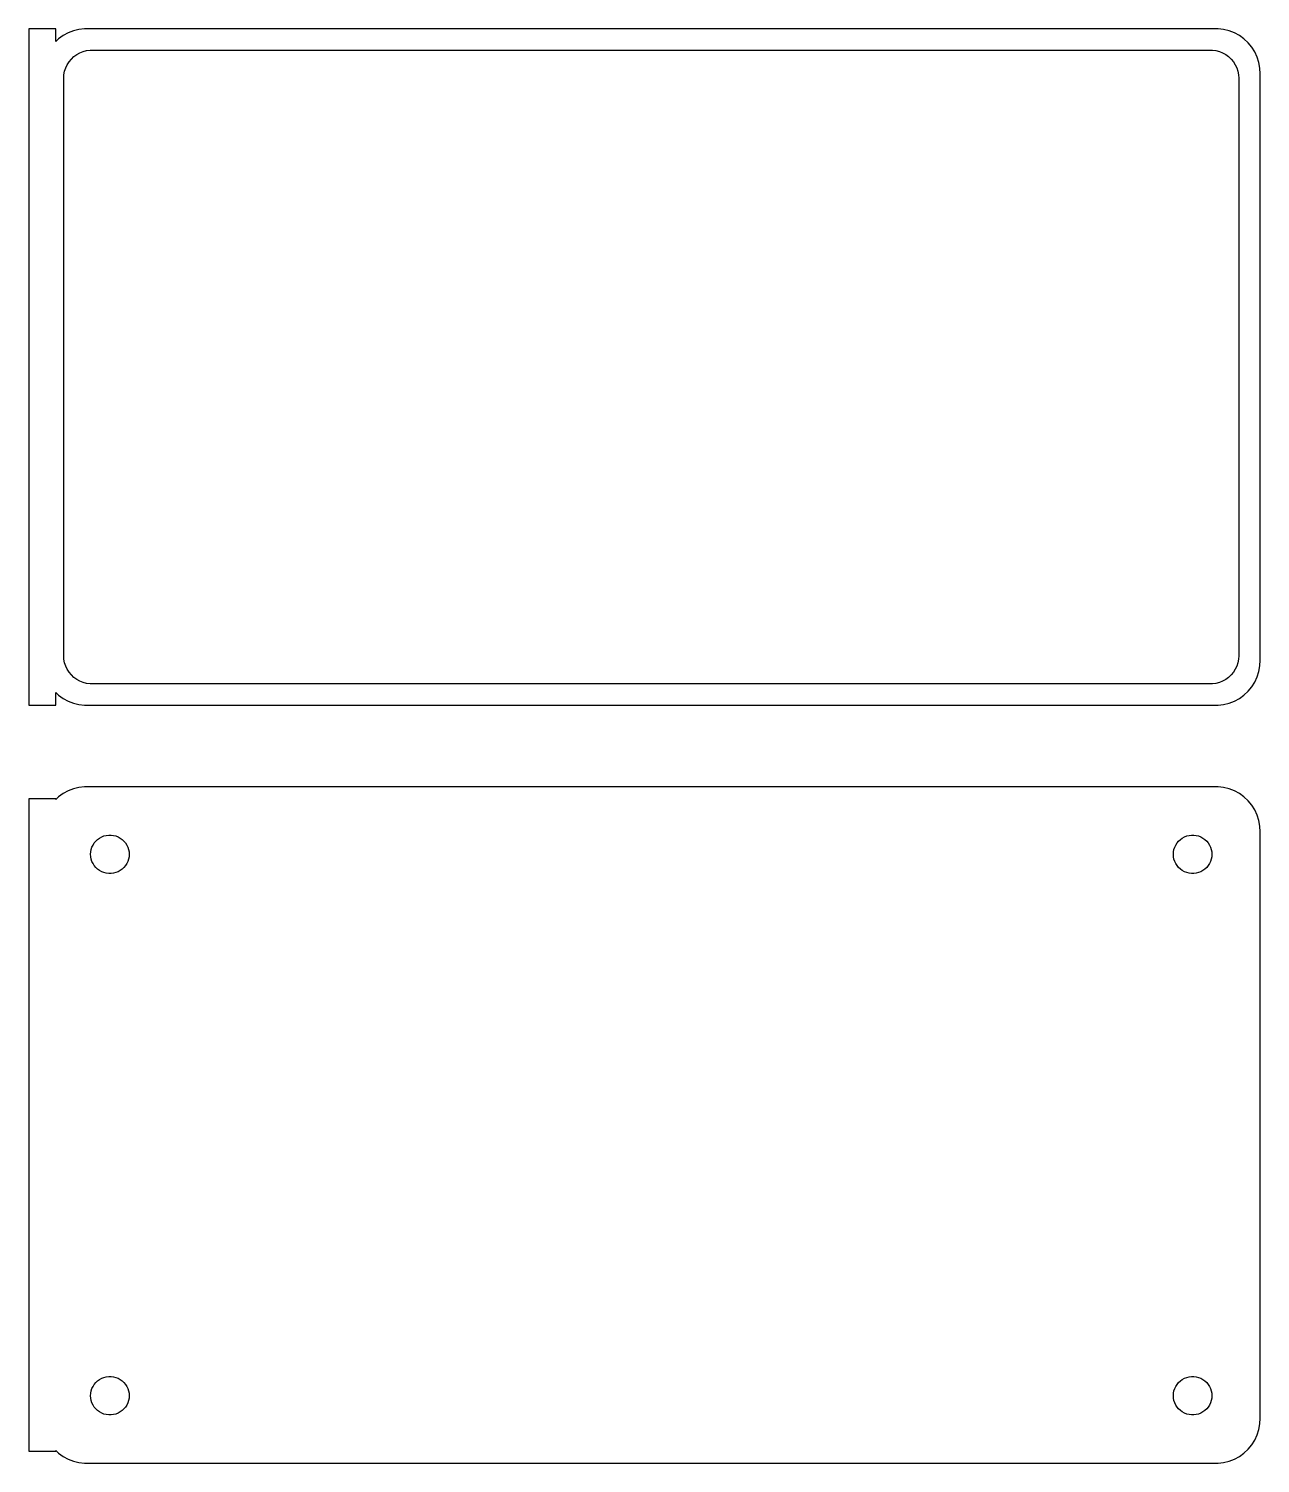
# Model space of a CAD drawing. Header units: metres. Extents: x -69 to 68, y 131 to 289.
import ezdxf

# ---------------------------------------------------------------- set-up
doc = ezdxf.new("R2010")
doc.units = ezdxf.units.M

msp = doc.modelspace()

# ---------------------------------------------------------------- linework, layer by layer
for p, q in [((-66, 289.479), (-69, 289.479)), ((-69, 289.479), (-69, 214.521)), ((-66, 288.059), (-66, 289.479)), ((-63.4369, 289.411), (-64.0451, 289.255)), ((-62.8139, 289.49), (-63.4369, 289.411)), ((62.8139, 289.49), (-62.8139, 289.49)), ((63.4369, 289.411), (62.8139, 289.49)), ((64.0451, 289.255), (63.4369, 289.411)), ((-65.6871, 288.353), (-66, 288.059)), ((-65.1791, 288.722), (-65.6871, 288.353)), ((-64.6289, 289.024), (-65.1791, 288.722)), ((-64.0451, 289.255), (-64.6289, 289.024)), ((64.6289, 289.024), (64.0451, 289.255)), ((65.1791, 288.722), (64.6289, 289.024)), ((65.6871, 288.353), (65.1791, 288.722)), ((66.1448, 287.923), (65.6871, 288.353)), ((66.5451, 287.439), (66.1448, 287.923)), ((-64.2692, 286.131), (-63.9842, 286.399)), ((-63.9842, 286.399), (-63.668, 286.628)), ((-63.668, 286.628), (-63.3254, 286.817)), ((-63.3254, 286.817), (-62.9619, 286.961)), ((-62.9619, 286.961), (-62.5833, 287.058)), ((-62.5833, 287.058), (-62.1954, 287.107)), ((-62.1954, 287.107), (62.1954, 287.107)), ((62.1954, 287.107), (62.5833, 287.058)), ((62.5833, 287.058), (62.9619, 286.961)), ((62.9619, 286.961), (63.3254, 286.817)), ((63.3254, 286.817), (63.668, 286.628)), ((63.668, 286.628), (63.9842, 286.399)), ((63.9842, 286.399), (64.2692, 286.131)), ((66.8815, 286.909), (66.5451, 287.439)), ((67.1489, 286.341), (66.8815, 286.909)), ((67.3429, 285.743), (67.1489, 286.341)), ((-65.0884, 284.39), (-65.0151, 284.774)), ((-65.0151, 284.774), (-64.8943, 285.146)), ((-64.8943, 285.146), (-64.7279, 285.5)), ((-64.7279, 285.5), (-64.5184, 285.83)), ((-64.5184, 285.83), (-64.2692, 286.131)), ((64.2692, 286.131), (64.5184, 285.83)), ((64.5184, 285.83), (64.7279, 285.5)), ((64.7279, 285.5), (64.8943, 285.146)), ((64.8943, 285.146), (65.0151, 284.774)), ((65.0151, 284.774), (65.0884, 284.39)), ((67.4606, 285.127), (67.3429, 285.743)), ((67.5, 284.5), (67.4606, 285.127)), ((-65.1129, 284), (-65.0884, 284.39)), ((-65.1129, 220), (-65.1129, 284)), ((65.0884, 284.39), (65.1129, 284)), ((65.1129, 284), (65.1129, 220)), ((67.5, 219.5), (67.5, 284.5)), ((-65.0884, 219.61), (-65.1129, 220)), ((-65.0151, 219.226), (-65.0884, 219.61)), ((65.0884, 219.61), (65.0151, 219.226)), ((65.1129, 220), (65.0884, 219.61)), ((67.4606, 218.873), (67.5, 219.5)), ((-64.8943, 218.854), (-65.0151, 219.226)), ((-64.7279, 218.5), (-64.8943, 218.854)), ((-64.5184, 218.17), (-64.7279, 218.5)), ((-64.2692, 217.869), (-64.5184, 218.17)), ((-63.9842, 217.601), (-64.2692, 217.869)), ((64.2692, 217.869), (63.9842, 217.601)), ((64.5184, 218.17), (64.2692, 217.869)), ((64.7279, 218.5), (64.5184, 218.17)), ((64.8943, 218.854), (64.7279, 218.5)), ((65.0151, 219.226), (64.8943, 218.854)), ((67.1489, 217.659), (67.3429, 218.257)), ((67.3429, 218.257), (67.4606, 218.873)), ((-63.668, 217.372), (-63.9842, 217.601)), ((-63.3254, 217.183), (-63.668, 217.372)), ((-62.9619, 217.039), (-63.3254, 217.183)), ((-62.5833, 216.942), (-62.9619, 217.039)), ((-62.1954, 216.893), (-62.5833, 216.942)), ((62.1954, 216.893), (-62.1954, 216.893)), ((62.5833, 216.942), (62.1954, 216.893)), ((62.9619, 217.039), (62.5833, 216.942)), ((63.3254, 217.183), (62.9619, 217.039)), ((63.668, 217.372), (63.3254, 217.183)), ((63.9842, 217.601), (63.668, 217.372)), ((66.1448, 216.077), (66.5451, 216.561)), ((66.5451, 216.561), (66.8815, 217.091)), ((66.8815, 217.091), (67.1489, 217.659)), ((-66, 214.521), (-66, 215.941)), ((-66, 215.941), (-65.6871, 215.647)), ((-65.6871, 215.647), (-65.1791, 215.278)), ((-65.1791, 215.278), (-64.6289, 214.976)), ((-64.6289, 214.976), (-64.0451, 214.745)), ((-64.0451, 214.745), (-63.4369, 214.589)), ((63.4369, 214.589), (64.0451, 214.745)), ((64.0451, 214.745), (64.6289, 214.976)), ((64.6289, 214.976), (65.1791, 215.278)), ((65.1791, 215.278), (65.6871, 215.647)), ((65.6871, 215.647), (66.1448, 216.077)), ((-69, 214.521), (-66, 214.521)), ((-63.4369, 214.589), (-62.8139, 214.51)), ((-62.8139, 214.51), (62.8139, 214.51)), ((62.8139, 214.51), (63.4369, 214.589)), ((-64.0451, 205.255), (-64.6289, 205.024)), ((-63.4369, 205.411), (-64.0451, 205.255)), ((-62.8139, 205.49), (-63.4369, 205.411)), ((62.8139, 205.49), (-62.8139, 205.49)), ((63.4369, 205.411), (62.8139, 205.49)), ((64.0451, 205.255), (63.4369, 205.411)), ((64.6289, 205.024), (64.0451, 205.255)), ((-66, 204.153), (-69, 204.153)), ((-69, 204.153), (-69, 131.847)), ((-65.6871, 204.353), (-66, 204.059)), ((-66, 204.059), (-66, 204.153)), ((-65.1791, 204.722), (-65.6871, 204.353)), ((-64.6289, 205.024), (-65.1791, 204.722)), ((65.1791, 204.722), (64.6289, 205.024)), ((65.6871, 204.353), (65.1791, 204.722)), ((66.1448, 203.923), (65.6871, 204.353)), ((66.5451, 203.439), (66.1448, 203.923)), ((66.8815, 202.909), (66.5451, 203.439)), ((67.1489, 202.341), (66.8815, 202.909)), ((67.3429, 201.743), (67.1489, 202.341)), ((67.4606, 201.127), (67.3429, 201.743)), ((67.5, 200.5), (67.4606, 201.127)), ((67.5, 135.5), (67.5, 200.5)), ((-62.0682, 198.531), (-61.9853, 198.786)), ((-61.9853, 198.786), (-61.8712, 199.029)), ((-61.8712, 199.029), (-61.7275, 199.255)), ((-61.7275, 199.255), (-61.5565, 199.462)), ((-61.5565, 199.462), (-61.3611, 199.645)), ((-61.3611, 199.645), (-61.1441, 199.803)), ((-61.1441, 199.803), (-60.9092, 199.932)), ((-60.9092, 199.932), (-60.6598, 200.031)), ((-60.6598, 200.031), (-60.4001, 200.097)), ((-60.4001, 200.097), (-60.1341, 200.131)), ((-60.1341, 200.131), (-59.8659, 200.131)), ((-59.8659, 200.131), (-59.5999, 200.097)), ((-59.5999, 200.097), (-59.3401, 200.031)), ((-59.3401, 200.031), (-59.0908, 199.932)), ((-59.0908, 199.932), (-58.8559, 199.803)), ((-58.8559, 199.803), (-58.6389, 199.645)), ((-58.6389, 199.645), (-58.4434, 199.462)), ((-58.4434, 199.462), (-58.2725, 199.255)), ((-58.2725, 199.255), (-58.1288, 199.029)), ((-58.1288, 199.029), (-58.0146, 198.786)), ((-58.0146, 198.786), (-57.9318, 198.531)), ((57.9318, 198.531), (58.0146, 198.786)), ((58.0146, 198.786), (58.1288, 199.029)), ((58.1288, 199.029), (58.2725, 199.255)), ((58.2725, 199.255), (58.4434, 199.462)), ((58.4434, 199.462), (58.6389, 199.645)), ((58.6389, 199.645), (58.8559, 199.803)), ((58.8559, 199.803), (59.0908, 199.932)), ((59.0908, 199.932), (59.3401, 200.031)), ((59.3401, 200.031), (59.5999, 200.097)), ((59.5999, 200.097), (59.8659, 200.131)), ((59.8659, 200.131), (60.1341, 200.131)), ((60.1341, 200.131), (60.4001, 200.097)), ((60.4001, 200.097), (60.6598, 200.031)), ((60.6598, 200.031), (60.9092, 199.932)), ((60.9092, 199.932), (61.1441, 199.803)), ((61.1441, 199.803), (61.3611, 199.645)), ((61.3611, 199.645), (61.5565, 199.462)), ((61.5565, 199.462), (61.7275, 199.255)), ((61.7275, 199.255), (61.8712, 199.029)), ((61.8712, 199.029), (61.9853, 198.786)), ((61.9853, 198.786), (62.0682, 198.531)), ((-62.1353, 198), (-62.1185, 198.268)), ((-62.1185, 197.732), (-62.1353, 198)), ((-62.1185, 198.268), (-62.0682, 198.531)), ((-62.0682, 197.469), (-62.1185, 197.732)), ((-61.9853, 197.214), (-62.0682, 197.469)), ((-61.8712, 196.971), (-61.9853, 197.214)), ((-58.0146, 197.214), (-58.1288, 196.971)), ((-57.9318, 197.469), (-58.0146, 197.214)), ((-57.9318, 198.531), (-57.8815, 198.268)), ((-57.8815, 197.732), (-57.9318, 197.469)), ((-57.8815, 198.268), (-57.8647, 198)), ((-57.8647, 198), (-57.8815, 197.732)), ((57.8647, 198), (57.8815, 198.268)), ((57.8815, 197.732), (57.8647, 198)), ((57.8815, 198.268), (57.9318, 198.531)), ((57.9318, 197.469), (57.8815, 197.732)), ((58.0146, 197.214), (57.9318, 197.469)), ((58.1288, 196.971), (58.0146, 197.214)), ((61.9853, 197.214), (61.8712, 196.971)), ((62.0682, 197.469), (61.9853, 197.214)), ((62.0682, 198.531), (62.1185, 198.268)), ((62.1185, 197.732), (62.0682, 197.469)), ((62.1185, 198.268), (62.1353, 198)), ((62.1353, 198), (62.1185, 197.732)), ((-61.7275, 196.745), (-61.8712, 196.971)), ((-61.5565, 196.538), (-61.7275, 196.745)), ((-61.3611, 196.355), (-61.5565, 196.538)), ((-61.1441, 196.197), (-61.3611, 196.355)), ((-60.9092, 196.068), (-61.1441, 196.197)), ((-60.6598, 195.969), (-60.9092, 196.068)), ((-60.4001, 195.903), (-60.6598, 195.969)), ((-60.1341, 195.869), (-60.4001, 195.903)), ((-59.8659, 195.869), (-60.1341, 195.869)), ((-59.5999, 195.903), (-59.8659, 195.869)), ((-59.3401, 195.969), (-59.5999, 195.903)), ((-59.0908, 196.068), (-59.3401, 195.969)), ((-58.8559, 196.197), (-59.0908, 196.068)), ((-58.6389, 196.355), (-58.8559, 196.197)), ((-58.4434, 196.538), (-58.6389, 196.355)), ((-58.2725, 196.745), (-58.4434, 196.538)), ((-58.1288, 196.971), (-58.2725, 196.745)), ((58.2725, 196.745), (58.1288, 196.971)), ((58.4434, 196.538), (58.2725, 196.745)), ((58.6389, 196.355), (58.4434, 196.538)), ((58.8559, 196.197), (58.6389, 196.355)), ((59.0908, 196.068), (58.8559, 196.197)), ((59.3401, 195.969), (59.0908, 196.068)), ((59.5999, 195.903), (59.3401, 195.969)), ((59.8659, 195.869), (59.5999, 195.903)), ((60.1341, 195.869), (59.8659, 195.869)), ((60.4001, 195.903), (60.1341, 195.869)), ((60.6598, 195.969), (60.4001, 195.903)), ((60.9092, 196.068), (60.6598, 195.969)), ((61.1441, 196.197), (60.9092, 196.068)), ((61.3611, 196.355), (61.1441, 196.197)), ((61.5565, 196.538), (61.3611, 196.355)), ((61.7275, 196.745), (61.5565, 196.538)), ((61.8712, 196.971), (61.7275, 196.745)), ((-61.1441, 139.803), (-60.9092, 139.932)), ((-60.9092, 139.932), (-60.6598, 140.031)), ((-60.6598, 140.031), (-60.4001, 140.097)), ((-60.4001, 140.097), (-60.1341, 140.131)), ((-60.1341, 140.131), (-59.8659, 140.131)), ((-59.8659, 140.131), (-59.5999, 140.097)), ((-59.5999, 140.097), (-59.3401, 140.031)), ((-59.3401, 140.031), (-59.0908, 139.932)), ((-59.0908, 139.932), (-58.8559, 139.803)), ((58.8559, 139.803), (59.0908, 139.932)), ((59.0908, 139.932), (59.3401, 140.031)), ((59.3401, 140.031), (59.5999, 140.097)), ((59.5999, 140.097), (59.8659, 140.131)), ((59.8659, 140.131), (60.1341, 140.131)), ((60.1341, 140.131), (60.4001, 140.097)), ((60.4001, 140.097), (60.6598, 140.031)), ((60.6598, 140.031), (60.9092, 139.932)), ((60.9092, 139.932), (61.1441, 139.803)), ((-62.1185, 138.268), (-62.0682, 138.531)), ((-62.0682, 138.531), (-61.9853, 138.786)), ((-61.9853, 138.786), (-61.8712, 139.029)), ((-61.8712, 139.029), (-61.7275, 139.255)), ((-61.7275, 139.255), (-61.5565, 139.462)), ((-61.5565, 139.462), (-61.3611, 139.645)), ((-61.3611, 139.645), (-61.1441, 139.803)), ((-58.8559, 139.803), (-58.6389, 139.645)), ((-58.6389, 139.645), (-58.4434, 139.462)), ((-58.4434, 139.462), (-58.2725, 139.255)), ((-58.2725, 139.255), (-58.1288, 139.029)), ((-58.1288, 139.029), (-58.0146, 138.786)), ((-58.0146, 138.786), (-57.9318, 138.531)), ((-57.9318, 138.531), (-57.8815, 138.268)), ((57.8815, 138.268), (57.9318, 138.531)), ((57.9318, 138.531), (58.0146, 138.786)), ((58.0146, 138.786), (58.1288, 139.029)), ((58.1288, 139.029), (58.2725, 139.255)), ((58.2725, 139.255), (58.4434, 139.462)), ((58.4434, 139.462), (58.6389, 139.645)), ((58.6389, 139.645), (58.8559, 139.803)), ((61.1441, 139.803), (61.3611, 139.645)), ((61.3611, 139.645), (61.5565, 139.462)), ((61.5565, 139.462), (61.7275, 139.255)), ((61.7275, 139.255), (61.8712, 139.029)), ((61.8712, 139.029), (61.9853, 138.786)), ((61.9853, 138.786), (62.0682, 138.531)), ((62.0682, 138.531), (62.1185, 138.268)), ((-62.1353, 138), (-62.1185, 138.268)), ((-62.1185, 137.732), (-62.1353, 138)), ((-62.0682, 137.469), (-62.1185, 137.732)), ((-61.9853, 137.214), (-62.0682, 137.469)), ((-61.8712, 136.971), (-61.9853, 137.214)), ((-61.7275, 136.745), (-61.8712, 136.971)), ((-61.5565, 136.538), (-61.7275, 136.745)), ((-58.2725, 136.745), (-58.4434, 136.538)), ((-58.1288, 136.971), (-58.2725, 136.745)), ((-58.0146, 137.214), (-58.1288, 136.971)), ((-57.9318, 137.469), (-58.0146, 137.214)), ((-57.8815, 137.732), (-57.9318, 137.469)), ((-57.8815, 138.268), (-57.8647, 138)), ((-57.8647, 138), (-57.8815, 137.732)), ((57.8647, 138), (57.8815, 138.268)), ((57.8815, 137.732), (57.8647, 138)), ((57.9318, 137.469), (57.8815, 137.732)), ((58.0146, 137.214), (57.9318, 137.469)), ((58.1288, 136.971), (58.0146, 137.214)), ((58.2725, 136.745), (58.1288, 136.971)), ((58.4434, 136.538), (58.2725, 136.745)), ((61.7275, 136.745), (61.5565, 136.538)), ((61.8712, 136.971), (61.7275, 136.745)), ((61.9853, 137.214), (61.8712, 136.971)), ((62.0682, 137.469), (61.9853, 137.214)), ((62.1185, 137.732), (62.0682, 137.469)), ((62.1185, 138.268), (62.1353, 138)), ((62.1353, 138), (62.1185, 137.732)), ((-61.3611, 136.355), (-61.5565, 136.538)), ((-61.1441, 136.197), (-61.3611, 136.355)), ((-60.9092, 136.068), (-61.1441, 136.197)), ((-60.6598, 135.969), (-60.9092, 136.068)), ((-60.4001, 135.903), (-60.6598, 135.969)), ((-60.1341, 135.869), (-60.4001, 135.903)), ((-59.8659, 135.869), (-60.1341, 135.869)), ((-59.5999, 135.903), (-59.8659, 135.869)), ((-59.3401, 135.969), (-59.5999, 135.903)), ((-59.0908, 136.068), (-59.3401, 135.969)), ((-58.8559, 136.197), (-59.0908, 136.068)), ((-58.6389, 136.355), (-58.8559, 136.197)), ((-58.4434, 136.538), (-58.6389, 136.355)), ((58.6389, 136.355), (58.4434, 136.538)), ((58.8559, 136.197), (58.6389, 136.355)), ((59.0908, 136.068), (58.8559, 136.197)), ((59.3401, 135.969), (59.0908, 136.068)), ((59.5999, 135.903), (59.3401, 135.969)), ((59.8659, 135.869), (59.5999, 135.903)), ((60.1341, 135.869), (59.8659, 135.869)), ((60.4001, 135.903), (60.1341, 135.869)), ((60.6598, 135.969), (60.4001, 135.903)), ((60.9092, 136.068), (60.6598, 135.969)), ((61.1441, 136.197), (60.9092, 136.068)), ((61.3611, 136.355), (61.1441, 136.197)), ((61.5565, 136.538), (61.3611, 136.355)), ((67.4606, 134.873), (67.5, 135.5)), ((66.8815, 133.091), (67.1489, 133.659)), ((67.1489, 133.659), (67.3429, 134.257)), ((67.3429, 134.257), (67.4606, 134.873)), ((65.6871, 131.647), (66.1448, 132.077)), ((66.1448, 132.077), (66.5451, 132.561)), ((66.5451, 132.561), (66.8815, 133.091)), ((-69, 131.847), (-66, 131.847)), ((-66, 131.847), (-66, 131.941)), ((-66, 131.941), (-65.6871, 131.647)), ((-65.6871, 131.647), (-65.1791, 131.278)), ((-65.1791, 131.278), (-64.6289, 130.976)), ((-64.6289, 130.976), (-64.0451, 130.745)), ((-64.0451, 130.745), (-63.4369, 130.589)), ((-63.4369, 130.589), (-62.8139, 130.51)), ((-62.8139, 130.51), (62.8139, 130.51)), ((62.8139, 130.51), (63.4369, 130.589)), ((63.4369, 130.589), (64.0451, 130.745)), ((64.0451, 130.745), (64.6289, 130.976)), ((64.6289, 130.976), (65.1791, 131.278)), ((65.1791, 131.278), (65.6871, 131.647))]:
    msp.add_line(p, q)

doc.saveas('drawing.dxf')
